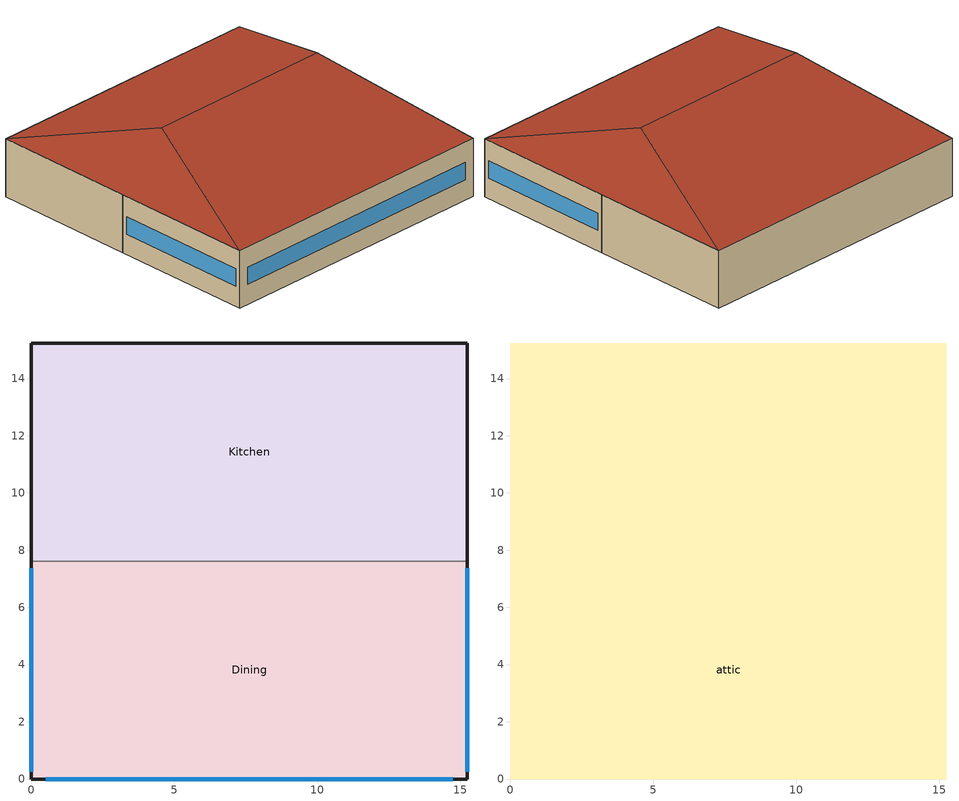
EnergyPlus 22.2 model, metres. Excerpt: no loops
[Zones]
Dining
 floor ground (ext-slab): 15.24,7.62 15.24,0 0,0 0,7.62 z0
 wall outside (Wood Frame Non-res Ext Wall): 0,7.62 0,0 15.24,0 15.24,7.62 z0:3.05
 wall to Kitchen (int-walls): 15.24,7.62 0,7.62 z0:3.05
 window (Window Non-res Fixed): 15.24,0.25 15.24,7.37 / 0.51,0 14.73,0 / 0,7.37 0,0.25 z1.07:1.98
Kitchen
 floor ground (ext-slab): 15.24,15.24 15.24,7.62 0,7.62 0,15.24 z0
 wall outside (Wood Frame Non-res Ext Wall): 15.24,7.62 15.24,15.24 0,15.24 0,7.62 z0:3.05
attic
 floor to Dining (Attic Non-res Floor): 0,0 0,7.62 15.24,7.62 15.24,0 z3.05
 floor to Kitchen (Attic Non-res Floor): 15.24,15.24 15.24,7.62 0,7.62 0,15.24 z3.05
 roof outside (Attic Non-res Roof): 15.24,0,3.05 15.24,15.24,3.05 12.7,7.62,5.59; 15.24,15.24,3.05 0,15.24,3.05 2.54,7.62,5.59 12.7,7.62,5.59; 0,0,3.05 15.24,0,3.05 12.7,7.62,5.59 2.54,7.62,5.59; 0,15.24,3.05 0,0,3.05 2.54,7.62,5.59
[Building]
Ref Bldg Quick Service Restaurant Post1980_v1.3_5.0: North Axis {deg}=0; Terrain=City; Loads Convergence Tolerance Value {W}=0.04; Temperature Convergence Tolerance Value {deltaC}=0.2; Solar Distribution=FullInteriorAndExterior; Maximum Number of Warmup Days=25; Minimum Number of Warmup Days=6
[Site:Location]
USA CO-BOULDER: Latitude {deg}=40.02; Longitude {deg}=-105.25; Time Zone {hr}=-7; Elevation {m}=1634
[SizingPeriod:DesignDay] Day of Month=21; Humidity Condition Type=Wetbulb; Barometric Pressure {Pa}=83175; Rain Indicator=No; Snow Indicator=No; Daylight Saving Time Indicator=No; Solar Model Indicator=ASHRAEClearSky
Name | Month | Day Type | Maximum Dry-Bulb Temperature {C} | Daily Dry-Bulb Temperature Range {deltaC} | Wetbulb or DewPoint at Maximum Dry-Bulb {C} | Wind Speed {m/s} | Wind Direction {deg} | Sky Clearness
BOULDER Ann Htg 99.6% Condns DB | 12 | WinterDesignDay | -18.6 | 0 | -18.6 | 2.9 | 140 | 0
BOULDER Ann Clg .4% Condns WB=>MDB | 7 | SummerDesignDay | 27.4 | 15.2 | 18.6 | 5 | 350 | 1
[Site:WaterMainsTemperature]
Calculation Method=CORRELATION; Annual Average Outdoor Air Temperature {C}=9.84; Maximum Difference In Monthly Average Outdoor Air Temperatures {deltaC}=24.7
[Site:GroundTemperature:BuildingSurface]
19.195, 19.191, 19.215, 19.25, 19.367, 20.429, 21.511, 21.776, 20.44, 19.538, 19.333, 19.237
[Construction]
Wood Frame Non-res Ext Wall: Wood Siding, Wood Frame NonRes Wall Insulation, 1/2IN Gypsum
Attic Non-res Floor: 1/2IN Gypsum, AtticFloor NonRes Insulation, 1/2IN Gypsum
Attic Non-res Roof: Roof Membrane, Metal Decking
ext-slab: HW CONCRETE
int-walls: 1/2IN Gypsum, 1/2IN Gypsum
Window Non-res Fixed: NonRes Fixed Assembly Window
InteriorFurnishings: Std Wood 6inch
[Material] Thermal Absorptance=0.9
Name | Roughness | Thickness {m} | Conductivity {W/m-K} | Density {kg/m3} | Specific Heat {J/kg-K} | Solar Absorptance | Visible Absorptance
Wood Frame NonRes Wall Insulation | MediumRough | 0.0895622 | 0.049 | 265 | 836.8 | 0.7 | 0.7
AtticFloor NonRes Insulation | MediumRough | 0.152199 | 0.049 | 265 | 836.8 | 0.7 | 0.7
Std Wood 6inch | MediumSmooth | 0.15 | 0.12 | 540 | 1210 | 0.7 | 0.7
Wood Siding | MediumSmooth | 0.01 | 0.11 | 544.62 | 1210 | 0.78 | 0.78
1/2IN Gypsum | Smooth | 0.0127 | 0.16 | 784.9 | 830 | 0.92 | 0.92
HW CONCRETE | Rough | 0.1016 | 1.311 | 2240 | 836.8 | 0.7 | 0.7
Roof Membrane | VeryRough | 0.0095 | 0.16 | 1121.29 | 1460 | 0.7 | 0.7
Metal Decking | MediumSmooth | 0.0015 | 45.006 | 7680 | 418.4 | 0.7 | 0.3
[WindowMaterial:SimpleGlazingSystem]
NonRes Fixed Assembly Window: U-Factor {W/m2-K}=3.35002; Solar Heat Gain Coefficient=0.39
[Zone] Type=1; Multiplier=1; Floor Area {m2}=autocalculate
Name | Part of Total Floor Area
Dining; Kitchen | Yes
attic | No
[People] Number of People Schedule=BLDG_OCC_SCH; Fraction Radiant=0.3; Sensible Heat Fraction=AUTOCALCULATE; Activity Level Schedule=ACTIVITY_SCH; Enable ASHRAE 55 Comfort Warnings=No; Mean Radiant Temperature Calculation Type=ZoneAveraged; Work Efficiency Schedule=WORK_EFF_SCH; Clothing Insulation Calculation Method=ClothingInsulationSchedule; Clothing Insulation Schedule=CLOTHING_SCH; Air Velocity Schedule=AIR_VELO_SCH; Thermal Comfort Model 1 Type=FANGER
Name | Zone or ZoneList or Space or SpaceList | Number of People Calculation Method | Floor Area per Person {m2/person} | Number of People
Dining People | Dining | Area/Person | 1.39
Kitchen People | Kitchen | People |  | 6.25
[Lights] Schedule=BLDG_LIGHT_SCH; Design Level Calculation Method=Watts/Area; Return Air Fraction=0; Fraction Radiant=0.7; Fraction Visible=0.2; Fraction Replaceable=1; Return Air Fraction Calculated from Plenum Temperature=No
Name | Zone or ZoneList or Space or SpaceList | Watts per Zone Floor Area {W/m2}
Dining_Lights | Dining | 15.45
Kitchen_Lights | Kitchen | 16.64
[ElectricEquipment] Design Level Calculation Method=EquipmentLevel
Name | Zone or ZoneList or Space or SpaceList | Schedule | Design Level {W} | Fraction Latent | Fraction Radiant | Fraction Lost
Dining_MiscElec_Equip | Dining | BLDG_EQUIP_SCH | 15000 | 0.25 | 0.3 | 0
Kitchen_MiscElec_Equip | Kitchen | BLDG_EQUIP_SCH | 35000 | 0.25 | 0.3 | 0.3
Kitchen_ExhFan_Equip | Kitchen | Kitchen_Exhaust_SCH | 577 | 0 | 0 | 1
[GasEquipment]
Kitchen_MiscGas_Equip: Zone or ZoneList or Space or SpaceList=Kitchen; Schedule=GAS_EQUIP_SCH; Design Level Calculation Method=EquipmentLevel; Design Level {W}=150055; Fraction Latent=0.1; Fraction Radiant=0.2; Fraction Lost=0.7
[Exterior:Lights]
Exterior Facade Lighting: Schedule=ALWAYS_ON; Design Level {W}=2963; Control Option=AstronomicalClock
[ZoneInfiltration:DesignFlowRate] Constant Term Coefficient=1; Temperature Term Coefficient=0; Velocity Term Coefficient=0; Velocity Squared Term Coefficient=0
Name | Zone or ZoneList or Space or SpaceList | Schedule | Design Flow Rate Calculation Method | Flow Rate per Exterior Surface Area {m3/s-m2} | Air Changes per Hour {1/hr}
Dining_Infiltration | Dining | INFIL_HALF_ON_SCH | Flow/ExteriorArea | 0.001133
Kitchen_Infiltration | Kitchen | INFIL_HALF_ON_SCH | Flow/ExteriorArea | 0.001133
attic_Infiltration | attic | ALWAYS_ON | AirChanges/Hour |  | 1
[InternalMass] Construction=InteriorFurnishings; Surface Area {m2}=232.343
Name | Zone or ZoneList
Dining Internal Mass | Dining
Kitchen Internal Mass | Kitchen
[ZoneMixing]
Kitchen Exhaust Fanmixing_0: Zone or Space=Kitchen; Schedule=HVACOperationSchd; Design Flow Rate Calculation Method=Flow/Zone; Design Flow Rate {m3/s}=0.834532; Source Zone or Space=Dining; Delta Temperature {deltaC}=0
[AvailabilityManager:NightCycle] Applicability Schedule=ALWAYS_ON; Fan Schedule=HVACOperationSchd; Control Type=CycleOnAny; Thermostat Tolerance {deltaC}=1; Cycling Run Time Control Type=FixedRunTime; Cycling Run Time {s}=1800
PSZ-AC_1:1 Availability Manager; PSZ-AC_2:2 Availability Manager
[UtilityCost:Tariff]
Name | Output Meter | Conversion Factor Choice | Demand Window Length | Monthly Charge or Variable | Group
PubServColorado_SG_SecondaryGeneral | Electricity:Facility | kWh | HalfHour | 15.3 | Comm Elect
PubServColorado_C_CommercialService | Electricity:Facility | kWh | HalfHour | 6.6 | Comm Elect
CO_EIAMonthlyRateGas | NaturalGas:Facility | MCF |  | 0 | Comm Gas
[UtilityCost:Charge:Simple] Season=Annual
Name | Utility Cost Charge Simple | Tariff | Source Variable | Category Variable | Cost per Unit Value or Variable
 | AnnualEnergyCharge | PubServColorado_SG_SecondaryGeneral | totalEnergy | EnergyCharges | 0.0165
 | AnnualIncentiveCostCharge | PubServColorado_SG_SecondaryGeneral | totalEnergy | EnergyCharges | 0.0021
 | AnnualEnergyCostCharge | PubServColorado_SG_SecondaryGeneral | totalEnergy | EnergyCharges | 0.0083
 | AnnualEnergyCostCharge | PubServColorado_SG_SecondaryGeneral | totalDemand | EnergyCharges | 12.55
 | taxoffourPtNinePercent | PubServColorado_SG_SecondaryGeneral | SubTotal | Taxes | 0.049
 | AnnualEnergyCharge | PubServColorado_C_CommercialService | totalEnergy | EnergyCharges | 0.0602
 | AnnualIncentiveCharge | PubServColorado_C_CommercialService | totalEnergy | EnergyCharges | 0.0021
 | AnnualEnergyCostCharge | PubServColorado_C_CommercialService | totalEnergy | EnergyCharges | 0.0082
 | taxoffourPtNinePercent | PubServColorado_C_CommercialService | SubTotal | Taxes | 0.049
 | MonthlyRateGasCharge | CO_EIAMonthlyRateGas | totalEnergy | EnergyCharges | CO_MonthlyGasRates
 | TaxoffourPtNinePercent | CO_EIAMonthlyRateGas | SubTotal | Taxes | 0.049
[UtilityCost:Qualify] Variable=TotalDemand; Threshold Value or Variable=25; Season=Annual; Threshold Test=Count
Name | Utility Cost Qualify | Tariff | Qualify Type | Number of Months
 | MinDemand25kw | PubServColorado_SG_SecondaryGeneral | Minimum | 12
 | MaxDemand25kw | PubServColorado_C_CommercialService | Maximum | 1
[UtilityCost:Variable]
CO_MonthlyGasRates: Tariff=CO_EIAMonthlyRateGas; Variable Type=Currency; January Value=6.88; February Value=6.66; March Value=7.3; April Value=7.15; May Value=7.42; June Value=7.85; July Value=8.05; August Value=7.99; September Value=7.58; October Value=7.28; November Value=6.92; December Value=6.68
[Schedule:Compact]
ALWAYS_ON: Through: 12/31, For: AllDays, Until: 24:00, 1
ACTIVITY_SCH: Through: 12/31, For: AllDays, Until: 24:00, 120
AIR_VELO_SCH: Through: 12/31, For: AllDays, Until: 24:00, 0.2
BLDG_EQUIP_SCH: Through: 12/31, For: Weekday, Until: 06:00, 0.1, Until: 08:00, 0.35, Until: 10:00, 0.25, Until: 14:00, 0.35, Until: 17:00, 0.25, Until: 20:00, 0.35, Until: 24:00, 0.25, For: Saturday, Until: 06:00, 0.1, Until: 08:00, 0.35, Until: 10:00, 0.25, Until: 14:00, 0.35, Until: 17:00, 0.25, Until: 20:00, 0.35, Until: 24:00, 0.25, For: SummerDesignDay, Until: 24:00, 0.35, For: WinterDesignDay, Until: 24:00, 0, For: Sunday Holidays AllOtherDays, Until: 06:00, 0.1, Until: 08:00, 0.35, Until: 10:00, 0.25, Until: 14:00, 0.35, Until: 17:00, 0.25, Until: 20:00, 0.35, Until: 24:00, 0.25
BLDG_LIGHT_SCH: Through: 12/31, For: SummerDesignDay, Until: 24:00, 1, For: WinterDesignDay, Until: 24:00, 0, For: Weekday Saturday Sunday Holidays AllOtherDays, Until: 01:00, 0.45, Until: 05:00, 0.15, Until: 06:00, 0.45, Until: 24:00, 0.9
BLDG_OCC_SCH: Through: 12/31, For: Weekdays, Until: 01:00, 0.05, Until: 05:00, 0, Until: 06:00, 0.05, Until: 07:00, 0.1, Until: 09:00, 0.4, Until: 10:00, 0.3, Until: 11:00, 0.2, Until: 12:00, 0.5, Until: 13:00, 0.8, Until: 14:00, 0.7, Until: 15:00, 0.4, Until: 16:00, 0.2, Until: 17:00, 0.25, Until: 18:00, 0.5, Until: 21:00, 0.55, Until: 22:00, 0.5, Until: 23:00, 0.35, Until: 24:00, 0.2, For: SummerDesignDay, Until: 24:00, 1, For: WinterDesignDay, Until: 24:00, 0, For: Saturday Sunday Holidays AllOtherDays, Until: 01:00, 0.05, Until: 05:00, 0, Until: 07:00, 0.05, Until: 10:00, 0.3, Until: 11:00, 0.2, Until: 12:00, 0.45, Until: 13:00, 0.6, Until:14:00, 0.5, Until: 15:00, 0.35, Until: 18:00, 0.3, Until: 21:00, 0.55, Until: 22:00, 0.5, Until: 23:00, 0.35, Until: 24:00, 0.2
GAS_EQUIP_SCH: Through: 12/31, For: SummerDesignDay, Until: 24:00, 0.25, For: WinterDesignDay, Until: 24:00, 0, For: AllOtherDays, Until: 05:00, 0.02, Until: 06:00, 0.03, Until: 07:00, 0.09, Until: 08:00, 0.14, Until: 10:00, 0.1, Until: 11:00, 0.22, Until: 12:00, 0.27, Until: 13:00, 0.24, Until: 14:00, 0.21, Until: 15:00, 0.14, Until:16:00, 0.13, Until:17:00, 0.15, Until: 20:00, 0.17, Until: 21:00, 0.15, Until: 22:00, 0.14, Until: 23:00, 0.12, Until: 24:00, 0.02
INFIL_HALF_ON_SCH: Through: 12/31, For: Weekdays SummerDesignDay, Until: 05:00, 1, Until: 24:00, 0.5, For: Saturday WinterDesignDay, Until: 05:00, 1, Until: 24:00, 0.5, For: Sunday Holidays AllOtherDays, Until: 05:00, 1, Until: 24:00, 0.5
Kitchen_Exhaust_SCH; HVACOperationSchd: Through: 12/31, For: AllDays, Until: 01:00, 1, Until: 05:00, 0, Until: 24:00, 1
WORK_EFF_SCH: Through: 12/31, For: AllDays, Until: 24:00, 0
CLOTHING_SCH: Through: 04/30, For: AllDays, Until: 24:00, 1, Through: 09/30, For: AllDays, Until: 24:00, 0.5, Through: 12/31, For: AllDays, Until: 24:00, 1
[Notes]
DOE Commercial Reference Building
Quick Service Restaurant, post-1980 construction
EnergyPlus Version 5.0
ASHRAE Standards 90.1-1989 and 62-1999
Description:  Single story, Two zone building.
Form:         Area = 232 m2 (2,500 ft2); Number of Stories = 1 plus attic; Shape = rectangle, Aspect ratio = 1.0
Envelope:     Envelope thermal properties vary with climate according to ASHRAE Standard 90.1-1989.
Opaque constructions: wood frame walls; attic roof; slab-on-grade floor
Windows: window-to-wall ratio = 14%
Infiltration = 1.5 cfm/ft2 above grade wall area at 0.3 in wc (75 Pa) adjusted to 0.016 in wc (4 Pa).
50% of full value when ventilation system on.
HVAC:         ASHRAE 90.1-1989 PSZ-AC, gas furnace
Economizer per 90.1-2004
Exhaust:      Kitchen exhaust 1557 L/s (3300 cfm), 54% of exhaust make-up air from dining
Kitchen exhaust fan modeled as exterior load to avoid getting double make-up air
Refrigeration: Walk-in cooler and walk-in freezer
Int. gains:   W/m2 (W/ft2)   lights            elec plug       gas plug
Detached Shading:               None
Daylight:                       None
Natural Ventilation:            None
Zonal Equipment:                None
Air Primary Loops:              PSZ-AC:1; PSZ-AC:2
Plant Loops:                    SHWSys1
System Equipment Autosize:      Yes
Purchased Cooling:              None
Purchased Heating:              None
Coils:                          Coil:Cooling:DX:SingleSpeed; Coil:Cooling:DX:TwoSpeed; Coil:Heating:Gas
Pumps:                          None
Boilers:                        None
Chillers:                       None
Reference citation for the Commercial Reference Buildings:
Deru, M.; Field, K.; Studer, D.; Benne, K.; Griffith, B.; Torcellini, P;
Halverson, M.; Winiarski, D.; Liu, B.; Rosenberg, M.; Huang, J.;
Yazdanian, M.; Crawley, D. (2010).
U.S. Department of Energy Commercial Reference Building Models of the National Building Stock.
Washington, DC: U.S. Department of Energy, Energy Efficiency and
Renewable Energy, Office of Building Technologies.
***GENERAL SIMULATION PARAMETERS***
Number of Zones: 3
***HOLIDAYS & DAYLIGHT SAVINGS***
